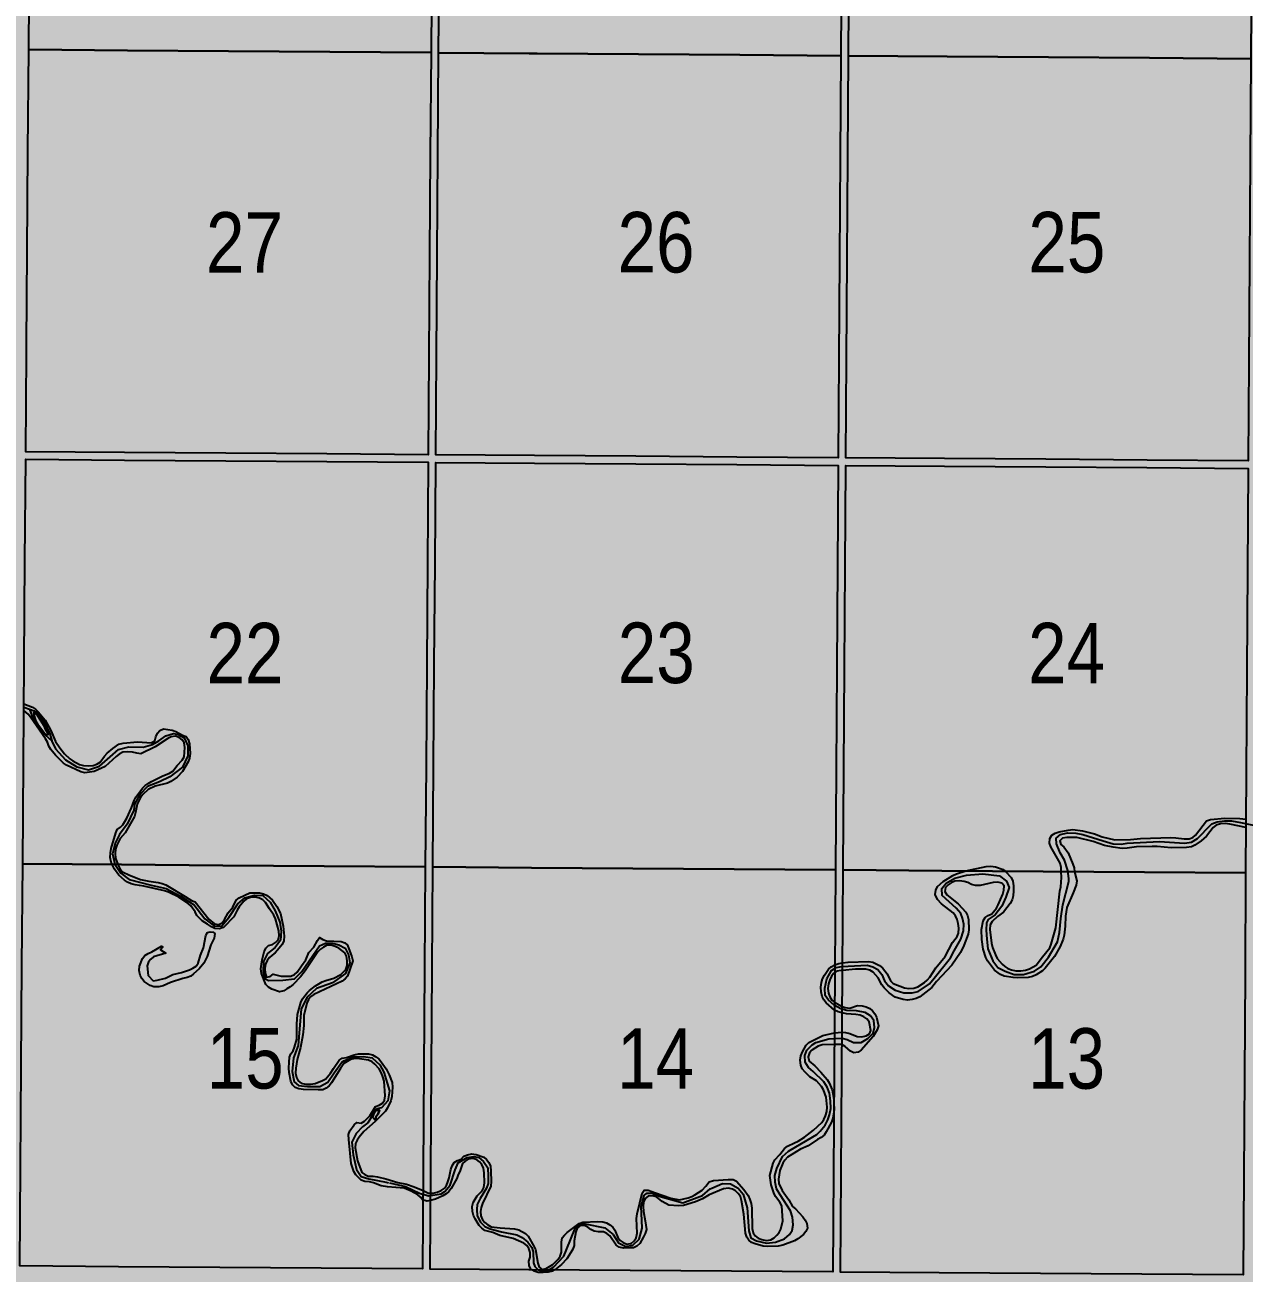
# Model space of a CAD drawing. Extents: x 403018 to 417191, y 6033193 to 6042673.
# Drawn here: x 413597.7 to 413759.1, y 6036083.7 to 6036248.9 of the extents above; entities that cross this region are included whole.
import ezdxf

# ---------------------------------------------------------------- set-up
doc = ezdxf.new("R2010")
doc.units = 0
doc.header["$LTSCALE"] = 5
doc.linetypes.add('DASHED2', pattern=[9.525, 6.35, -3.175])
for name, color, linetype in [('Quarters', 8, 'Continuous'), ('RoadSeg', 57, 'DASHED2'), ('T-CREEK', 160, 'Continuous'), ('T-WATER', 160, 'Continuous')]:
    doc.layers.add(name, color=color, linetype=linetype)
doc.layers.add('ROUTE-MAP-BACKGROUND-H', color=7, linetype='Continuous', true_color=0xf0ebff)
doc.styles.add('120', font='ARIALN.TTF', dxfattribs={"height": 13})

msp = doc.modelspace()

# ---------------------------------------------------------------- hatches: boundary and pattern name
at = {"layer": 'ROUTE-MAP-BACKGROUND-H'}
h = msp.add_hatch(color=256, dxfattribs=at)
h.dxf.hatch_style = 1
h.paths.add_polyline_path([(412923.423, 6037807.465), (416092.9, 6037807.465), (416092.9, 6035965.758), (412923.423, 6035965.758)])

# ---------------------------------------------------------------- linework, layer by layer
at = {"layer": 'Quarters'}
for points in [[(413651.574, 6036258.635), (413651.48, 6036245.246), (413638.083, 6036245.345), (413624.685, 6036245.445), (413611.288, 6036245.545), (413598.226, 6036245.643), (413598.325, 6036259.032), (413598.424, 6036272.422), (413598.523, 6036285.811), (413598.622, 6036299.201), (413611.68, 6036299.103), (413625.072, 6036299.003), (413638.465, 6036298.903), (413651.857, 6036298.803), (413651.763, 6036285.414), (413651.669, 6036272.024), (413651.574, 6036258.635)], [(413705.829, 6036258.232), (413705.739, 6036244.843), (413692.342, 6036244.942), (413678.944, 6036245.042), (413665.547, 6036245.141), (413664.465, 6036245.149), (413652.484, 6036245.238), (413652.579, 6036258.628), (413652.673, 6036272.017), (413652.767, 6036285.406), (413652.861, 6036298.796), (413665.919, 6036298.699), (413679.312, 6036298.599), (413692.705, 6036298.5), (413706.097, 6036298.401), (413706.008, 6036285.011), (413705.918, 6036271.622), (413705.829, 6036258.232)], [(413760.083, 6036257.831), (413759.998, 6036244.442), (413746.601, 6036244.541), (413733.203, 6036244.64), (413719.806, 6036244.739), (413706.743, 6036244.835), (413706.833, 6036258.225), (413706.922, 6036271.614), (413707.012, 6036285.004), (413707.101, 6036298.393), (413720.159, 6036298.296), (413733.552, 6036298.197), (413746.945, 6036298.098), (413760.337, 6036297.998), (413760.253, 6036284.609), (413760.168, 6036271.22), (413760.083, 6036257.831)], [(413651.197, 6036205.077), (413651.105, 6036192.023), (413637.703, 6036192.123), (413624.301, 6036192.222), (413610.899, 6036192.322), (413597.832, 6036192.419), (413597.928, 6036205.474), (413597.936, 6036206.583), (413598.027, 6036218.864), (413598.126, 6036232.253), (413598.226, 6036245.643), (413611.288, 6036245.545), (413624.685, 6036245.445), (413638.083, 6036245.345), (413651.48, 6036245.246), (413651.386, 6036231.856), (413651.291, 6036218.467), (413651.197, 6036205.077)], [(413705.47, 6036204.674), (413705.383, 6036191.62), (413691.981, 6036191.719), (413678.579, 6036191.819), (413665.177, 6036191.918), (413652.109, 6036192.015), (413652.201, 6036205.07), (413652.296, 6036218.459), (413652.39, 6036231.849), (413652.484, 6036245.238), (413664.465, 6036245.149), (413665.547, 6036245.141), (413678.944, 6036245.042), (413692.342, 6036244.942), (413705.739, 6036244.843), (413705.65, 6036231.453), (413705.56, 6036218.064), (413705.47, 6036204.674)], [(413759.744, 6036204.275), (413759.661, 6036191.221), (413746.259, 6036191.319), (413732.857, 6036191.418), (413719.454, 6036191.516), (413706.387, 6036191.612), (413706.475, 6036204.667), (413706.564, 6036218.057), (413706.654, 6036231.446), (413706.743, 6036244.835), (413719.806, 6036244.739), (413733.203, 6036244.64), (413746.601, 6036244.541), (413759.998, 6036244.442), (413759.913, 6036231.053), (413759.828, 6036217.664), (413759.744, 6036204.275)], [(413650.815, 6036150.85), (413650.721, 6036137.461), (413637.314, 6036137.561), (413623.907, 6036137.66), (413610.5, 6036137.76), (413597.428, 6036137.857), (413597.527, 6036151.247), (413597.626, 6036164.636), (413597.725, 6036178.026), (413597.824, 6036191.415), (413610.891, 6036191.318), (413624.294, 6036191.218), (413637.696, 6036191.118), (413651.098, 6036191.018), (413651.004, 6036177.629), (413650.91, 6036164.24), (413650.815, 6036150.85)], [(413705.108, 6036150.447), (413705.018, 6036137.058), (413691.611, 6036137.157), (413678.204, 6036137.257), (413664.797, 6036137.356), (413651.725, 6036137.453), (413651.819, 6036150.843), (413651.914, 6036164.232), (413652.008, 6036177.622), (413652.102, 6036191.011), (413665.17, 6036190.914), (413678.572, 6036190.815), (413691.974, 6036190.715), (413705.376, 6036190.616), (413705.287, 6036177.226), (413705.197, 6036163.837), (413705.108, 6036150.447)], [(413759.4, 6036150.05), (413759.315, 6036136.66), (413745.908, 6036136.759), (413732.501, 6036136.857), (413719.094, 6036136.955), (413706.022, 6036137.05), (413706.112, 6036150.44), (413706.201, 6036163.829), (413706.291, 6036177.219), (413706.381, 6036190.608), (413719.448, 6036190.512), (413732.85, 6036190.414), (413746.252, 6036190.315), (413759.655, 6036190.217), (413759.57, 6036176.828), (413759.485, 6036163.439), (413759.4, 6036150.05)], [(413650.438, 6036097.293), (413650.346, 6036084.238), (413636.934, 6036084.338), (413623.522, 6036084.437), (413610.11, 6036084.537), (413597.033, 6036084.634), (413597.13, 6036097.689), (413597.229, 6036111.078), (413597.328, 6036124.468), (413597.428, 6036137.857), (413610.5, 6036137.76), (413623.907, 6036137.66), (413637.314, 6036137.561), (413650.721, 6036137.461), (413650.627, 6036124.071), (413650.532, 6036110.682), (413650.438, 6036097.293)], [(413704.749, 6036096.889), (413704.662, 6036083.835), (413691.25, 6036083.934), (413677.839, 6036084.034), (413664.427, 6036084.133), (413651.35, 6036084.231), (413651.442, 6036097.285), (413651.537, 6036110.675), (413651.631, 6036124.064), (413651.725, 6036137.453), (413664.797, 6036137.356), (413678.204, 6036137.257), (413691.611, 6036137.157), (413705.018, 6036137.058), (413704.929, 6036123.668), (413704.839, 6036110.279), (413704.749, 6036096.889)], [(413759.061, 6036096.493), (413758.978, 6036083.439), (413745.566, 6036083.537), (413732.155, 6036083.634), (413718.743, 6036083.732), (413705.666, 6036083.827), (413705.754, 6036096.882), (413705.843, 6036110.271), (413705.933, 6036123.661), (413706.022, 6036137.05), (413719.094, 6036136.955), (413732.501, 6036136.857), (413745.908, 6036136.759), (413759.315, 6036136.66), (413759.23, 6036123.271), (413759.146, 6036109.882), (413759.061, 6036096.493)]]:
    msp.add_lwpolyline(points, close=True, dxfattribs=at)
at = {"layer": 'T-CREEK'}
for points in [[(413597.573, 6036158.588), (413598.333, 6036158.327)], [(413598.333, 6036158.327), (413598.948, 6036158.115), (413599.42, 6036157.726), (413600.036, 6036156.966), (413600.631, 6036155.92), (413601.021, 6036155.078), (413601.26, 6036154.143)], [(413598.333, 6036158.327), (413598.822, 6036157.02), (413599.251, 6036156.35), (413600.002, 6036155.305), (413601.26, 6036154.143)], [(413601.26, 6036154.143), (413601.267, 6036154.114), (413601.76, 6036153.108), (413603.094, 6036151.63), (413604.571, 6036150.727), (413606.152, 6036150.317), (413607.588, 6036150.789), (413608.984, 6036152.041), (413610.092, 6036153.005), (413611.467, 6036153.334), (413613.355, 6036153.293), (413614.587, 6036153.641), (413615.428, 6036154.134), (413616.393, 6036154.811), (413617.378, 6036155.099), (413618.014, 6036154.996), (413618.794, 6036154.524), (413619.266, 6036153.498), (413619.266, 6036152.143), (413618.568, 6036150.666), (413616.885, 6036149.393), (413615.531, 6036148.716), (413613.93, 6036148.1), (413612.945, 6036147.033), (413612.247, 6036145.761), (413612.144, 6036144.96), (413611.262, 6036143.134), (413610.236, 6036141.759), (413609.661, 6036140.609), (413609.333, 6036139.173), (413609.6, 6036137.839), (413610.4, 6036136.628), (413611.508, 6036135.807), (413614.422, 6036135.048), (413616.413, 6036134.617), (413618.322, 6036133.591), (413620.046, 6036132.488)], [(413719.152, 6036133.655), (413719.103, 6036134.582), (413719.664, 6036135.314), (413720.811, 6036135.948), (413722.348, 6036136.387), (413724.519, 6036136.534), (413726.74, 6036136.29), (413727.667, 6036135.582), (413728.033, 6036134.728), (413727.569, 6036133.46), (413727.032, 6036132.264), (413726.154, 6036131.093), (413725.227, 6036130.507), (413725.032, 6036130.068), (413724.983, 6036129.068), (413725.056, 6036127.872), (413725.203, 6036126.604), (413725.861, 6036125.042), (413726.52, 6036124.164), (413727.496, 6036123.652), (413728.691, 6036123.212), (413729.887, 6036123.212), (413731.351, 6036123.652), (413732.205, 6036124.237), (413733.205, 6036125.506), (413734.425, 6036127.531), (413734.669, 6036128.775), (413734.864, 6036130.629), (413735.108, 6036132.459), (413735.913, 6036135.533), (413735.913, 6036135.875), (413735.767, 6036136.997), (413735.328, 6036138.363), (413734.767, 6036139.315), (413734.279, 6036140.51), (413734.23, 6036141.267), (413734.815, 6036141.73), (413735.742, 6036141.95), (413736.816, 6036141.926), (413737.743, 6036141.755), (413740.451, 6036140.901), (413741.769, 6036140.51), (413742.818, 6036140.486), (413743.647, 6036140.608), (413747.893, 6036140.803), (413751.235, 6036140.584), (413752.138, 6036140.73), (413752.943, 6036141.218), (413753.504, 6036141.779), (413754.114, 6036142.462), (413754.822, 6036143.17), (413755.529, 6036143.438), (413756.529, 6036143.56), (413757.457, 6036143.56), (413758.628, 6036143.316), (413760.75, 6036142.901)], [(413622.844, 6036129.63), (413623.781, 6036129.671), (413624.704, 6036130.758), (413625.915, 6036132.585), (413626.839, 6036133.365), (413628.132, 6036133.714), (413629.219, 6036133.673), (413630.164, 6036132.79), (413630.841, 6036131.641), (413631.477, 6036130.163), (413631.641, 6036128.973), (413631.539, 6036127.783), (413630.861, 6036126.798), (413629.835, 6036125.997), (413629.322, 6036124.95), (413629.24, 6036123.616), (413629.486, 6036122.693), (413629.979, 6036122.426), (413631.846, 6036122.447), (413633.406, 6036122.652), (413634.391, 6036123.616), (413636.731, 6036127.023), (413637.511, 6036127.352), (413638.414, 6036127.372), (413639.255, 6036127.126), (413640.117, 6036126.715), (413640.569, 6036125.812), (413640.712, 6036124.766), (413640.158, 6036123.35), (413638.414, 6036122.118), (413636.32, 6036121.359), (413635.048, 6036120.169), (413634.289, 6036118.629), (413634.083, 6036116.002), (413633.899, 6036113.807), (413633.283, 6036112.165), (413633.078, 6036110.359), (413633.365, 6036109.025), (413633.94, 6036108.512), (413635.13, 6036108.388), (413636.751, 6036108.409), (413637.839, 6036108.943), (413638.639, 6036110.215), (413639.686, 6036111.59), (413640.015, 6036111.816), (413641.266, 6036112.308), (413642.539, 6036112.37), (413643.688, 6036112.185), (413644.714, 6036111.262), (413645.248, 6036110.277), (413645.987, 6036107.814), (413645.74, 6036106.48), (413644.94, 6036105.577), (413644.304, 6036105.454), (413643.893, 6036105.146), (413643.565, 6036104.284), (413643.134, 6036103.566), (413642.416, 6036103.032), (413641.574, 6036102.17), (413641, 6036101.021), (413641.164, 6036099.338), (413641.595, 6036097.388), (413642.231, 6036096.465), (413643.257, 6036096.177), (413645.556, 6036095.726), (413645.843, 6036095.659)], [(413688.637, 6036094.938), (413690.07, 6036095.57), (413691.143, 6036095.521), (413692.119, 6036094.911), (413692.802, 6036094.13), (413693.339, 6036092.325), (413693.534, 6036089.275), (413693.827, 6036088.372), (413694.559, 6036087.957), (413695.876, 6036087.64), (413697.096, 6036087.762), (413698.267, 6036088.226), (413698.95, 6036088.811), (413699.292, 6036089.324), (413699.414, 6036090.056), (413699.316, 6036091.105), (413699.048, 6036091.91), (413697.682, 6036094.057), (413697.194, 6036094.862), (413697.023, 6036095.716), (413696.999, 6036096.619), (413697.243, 6036097.521), (413698.023, 6036099.107), (413698.78, 6036099.839), (413699.78, 6036100.4), (413702.537, 6036102.035), (413702.976, 6036102.499), (413703.635, 6036103.279), (413704.001, 6036103.987), (413704.245, 6036104.646), (413704.391, 6036105.475), (413704.367, 6036106.475), (413704.22, 6036107.5), (413703.903, 6036108.305), (413703.464, 6036109.013), (413702.073, 6036110.355), (413701.463, 6036110.891), (413701.024, 6036111.623), (413700.951, 6036112.502), (413701.244, 6036113.185), (413701.951, 6036113.892), (413702.415, 6036114.21), (413704.147, 6036114.698), (413705.904, 6036114.795), (413706.587, 6036114.6), (413707.417, 6036114.21), (413708.417, 6036114.234), (413709.295, 6036114.746), (413710.003, 6036115.429), (413710.173, 6036116.21), (413710.1, 6036117.113), (413709.637, 6036117.723), (413708.954, 6036118.186), (413707.807, 6036118.406), (413706.538, 6036118.43), (413705.709, 6036118.674), (413704.855, 6036119.162), (413704.074, 6036119.797), (413703.659, 6036120.455), (413703.61, 6036121.407), (413703.879, 6036122.627), (413704.513, 6036123.749), (413705.123, 6036124.14), (413705.879, 6036124.286), (413709.222, 6036124.457), (413709.954, 6036124.213), (413710.637, 6036123.896), (413711.174, 6036123.237), (413711.515, 6036122.383), (413712.028, 6036121.7), (413712.906, 6036121.139), (413714.053, 6036120.797), (413715.175, 6036120.773), (413715.956, 6036120.968), (413717.444, 6036121.992), (413718.078, 6036122.724), (413720.25, 6036125.433), (413720.738, 6036126.36), (413721.592, 6036127.897), (413721.982, 6036128.995), (413722.006, 6036129.897), (413721.836, 6036130.678), (413721.592, 6036131.313), (413720.982, 6036131.996), (413719.152, 6036133.655)], [(413620.046, 6036132.488), (413620.087, 6036132.462), (413621.523, 6036130.574), (413622.837, 6036129.63), (413622.844, 6036129.63)], [(413653.286, 6036094.508), (413654.01, 6036095.326), (413654.681, 6036097.351), (413655.083, 6036098.278), (413656.254, 6036098.985), (413657.157, 6036099.132), (413657.816, 6036098.985), (413658.426, 6036098.449), (413658.987, 6036097.619), (413659.036, 6036096.521), (413659.036, 6036095.545), (413658.84, 6036094.911), (413657.962, 6036093.569), (413657.596, 6036092.788), (413657.523, 6036092.105), (413657.572, 6036091.276), (413658.035, 6036090.446), (413658.596, 6036089.836), (413659.328, 6036089.543), (413660.792, 6036089.153), (413662.842, 6036088.738), (413663.549, 6036088.397), (413664.281, 6036087.787), (413664.818, 6036087.079), (413664.989, 6036086.494), (413665.062, 6036085.054), (413665.208, 6036084.542), (413665.672, 6036084.127), (413666.184, 6036084.005), (413666.989, 6036084.054), (413667.672, 6036084.469), (413669.063, 6036085.932), (413669.38, 6036086.689), (413670.6, 6036089.714), (413671.283, 6036090.178), (413671.664, 6036090.194)], [(413645.979, 6036095.627), (413648.101, 6036095.131), (413650.05, 6036094.228), (413651.199, 6036093.92), (413652.821, 6036094.187), (413653.286, 6036094.508)], [(413680.042, 6036094.252), (413680.725, 6036094.252), (413681.799, 6036093.837), (413684.8, 6036093.008), (413687.435, 6036093.959), (413688.411, 6036094.838), (413688.637, 6036094.938)], [(413679.366, 6036090.63), (413679.286, 6036092.52), (413679.701, 6036093.959), (413680.042, 6036094.252)], [(413671.664, 6036090.194), (413671.869, 6036090.202), (413674.479, 6036089.665), (413675.577, 6036088.811), (413676.309, 6036087.689), (413677.285, 6036087.226)], [(413677.285, 6036087.226), (413678.212, 6036087.372), (413679.017, 6036088.201), (413679.408, 6036089.641), (413679.366, 6036090.63)]]:
    msp.add_lwpolyline(points, dxfattribs=at)
at = {"layer": 'T-WATER'}
for points in [[(413759.353, 6036142.68), (413757.202, 6036143.132), (413756.602, 6036143.207), (413755.969, 6036143.149), (413755.414, 6036142.998), (413755.032, 6036142.693), (413754.151, 6036141.536), (413753.422, 6036140.908), (413752.61, 6036140.335), (413752.131, 6036140.095), (413751.499, 6036140.01), (413749.458, 6036139.964), (413747.612, 6036140.175), (413746.946, 6036140.174), (413744.858, 6036140.107), (413743.627, 6036139.941), (413742.982, 6036139.906), (413741.771, 6036140.052), (413740.635, 6036140.271), (413739.113, 6036140.834), (413736.947, 6036141.345), (413735.626, 6036141.368), (413735.061, 6036141.244), (413734.717, 6036140.902), (413734.85, 6036140.424), (413735.235, 6036140.125), (413735.806, 6036139.303), (413736.431, 6036137.832), (413736.606, 6036137.319), (413736.679, 6036136.826), (413736.986, 6036135.6), (413736.862, 6036135.04), (413736.493, 6036134.024), (413735.639, 6036132.104), (413735.464, 6036130.919), (413735.437, 6036129.614), (413735.296, 6036128.438), (413735.167, 6036127.903), (413734.754, 6036126.935), (413734.019, 6036125.62), (413732.797, 6036124.046), (413732.416, 6036123.72), (413731.572, 6036123.16), (413731.096, 6036122.96), (413730.51, 6036122.82), (413729.169, 6036122.778), (413728.555, 6036122.831), (413727.358, 6036123.005), (413726.851, 6036123.197), (413726.048, 6036123.794), (413725.145, 6036125.017), (413724.928, 6036125.483), (413724.566, 6036126.549), (413724.414, 6036127.835), (413724.37, 6036129.171), (413724.587, 6036130.301), (413724.852, 6036130.741), (413725.236, 6036131.028), (413725.696, 6036131.251), (413726.325, 6036131.992), (413726.555, 6036132.431), (413727.174, 6036133.868), (413727.324, 6036134.384), (413727.364, 6036134.946), (413727.042, 6036135.285), (413726.524, 6036135.448), (413725.889, 6036135.414), (413724.192, 6036134.99), (413723.56, 6036135.003), (413723.018, 6036135.143), (413722.547, 6036135.384), (413722.041, 6036135.546), (413721.448, 6036135.637), (413720.832, 6036135.582), (413720.342, 6036135.366), (413719.921, 6036135.098), (413719.589, 6036134.731), (413719.475, 6036134.192), (413719.741, 6036133.767), (413721.272, 6036132.584), (413722.273, 6036131.48), (413722.496, 6036131.029), (413722.635, 6036130.477), (413722.684, 6036129.122), (413722.574, 6036128.543), (413722.014, 6036127.039), (413721.56, 6036126.114), (413720.426, 6036124.466), (413718.412, 6036122.286), (413717.758, 6036121.501), (413716.598, 6036120.549), (413716.168, 6036120.271), (413715.687, 6036120.041), (413715.151, 6036119.89), (413714.549, 6036119.807), (413713.965, 6036119.893), (413712.939, 6036120.224), (413712.144, 6036120.78), (413711.447, 6036121.44), (413711.161, 6036121.846), (413710.685, 6036122.769), (413710.02, 6036123.53), (413709.545, 6036123.773), (413709.039, 6036123.916), (413707.689, 6036123.913), (413705.934, 6036123.762), (413705.775, 6036123.749), (413705.198, 6036123.645), (413704.927, 6036123.471), (413704.78, 6036123.377), (413704.481, 6036122.986), (413704.254, 6036122.506), (413704.087, 6036121.991), (413704.024, 6036121.376), (413704.091, 6036120.767), (413704.266, 6036120.256), (413704.536, 6036119.828), (413704.901, 6036119.548), (413705.902, 6036118.988), (413706.316, 6036118.84), (413706.912, 6036118.763), (413707.938, 6036119.125), (413708.541, 6036119.082), (413709.077, 6036118.939), (413709.559, 6036118.735), (413709.934, 6036118.423), (413710.231, 6036118.022), (413710.464, 6036117.552), (413710.709, 6036116.403), (413710.543, 6036115.885), (413710.024, 6036115.018), (413708.415, 6036113.201), (413708.021, 6036112.918), (413707.443, 6036112.833), (413707.006, 6036113.059), (413706.292, 6036113.707), (413705.869, 6036113.971), (413704.863, 6036113.935), (413703.265, 6036113.892), (413702.717, 6036113.751), (413701.886, 6036113.199), (413701.585, 6036112.825), (413701.419, 6036112.326), (413701.55, 6036111.764), (413702.278, 6036111.142), (413703.086, 6036110.292), (413703.902, 6036109.302), (413704.162, 6036108.883), (413704.594, 6036107.965), (413704.786, 6036106.735), (413704.811, 6036106.218), (413704.812, 6036106.204), (413704.839, 6036105.36), (413704.804, 6036104.973), (413704.803, 6036104.967), (413704.674, 6036104.185), (413704.51, 6036103.685), (413703.785, 6036102.386), (413703.506, 6036101.965), (413703.136, 6036101.624), (413702.659, 6036101.391), (413701.388, 6036100.543), (413700.393, 6036100.089), (413698.646, 6036099.038), (413698.319, 6036098.651), (413698.057, 6036098.221), (413697.673, 6036097.256), (413697.455, 6036096.112), (413697.529, 6036095.546), (413697.979, 6036094.619), (413698.836, 6036093.377), (413699.346, 6036092.523), (413699.715, 6036092.204), (413700.717, 6036091.124), (413700.995, 6036090.716), (413701.222, 6036090.246), (413701.297, 6036089.64), (413701.084, 6036089.186), (413700.781, 6036088.81), (413700.02, 6036088.204), (413699.582, 6036087.96), (413698.045, 6036087.375), (413697.452, 6036087.26), (413696.083, 6036087.226), (413695.465, 6036087.27), (413694.387, 6036087.55), (413693.92, 6036087.751), (413693.559, 6036088.061), (413693.272, 6036088.445), (413693.123, 6036088.98), (413692.888, 6036091.51), (413692.597, 6036093.308), (413692.436, 6036093.841), (413692.135, 6036094.233), (413691.792, 6036094.559), (413691.383, 6036094.818), (413690.836, 6036094.928), (413690.199, 6036094.864), (413688.283, 6036094.031), (413687.423, 6036093.526), (413686.496, 6036093.132), (413684.895, 6036092.618), (413684.218, 6036092.587), (413682.958, 6036092.671), (413682.081, 6036093.162), (413681.332, 6036093.777), (413680.801, 6036093.909), (413680.208, 6036093.854), (413679.82, 6036093.564), (413679.617, 6036093.093), (413679.554, 6036092.502), (413679.595, 6036091.843), (413679.847, 6036090.589), (413679.983, 6036089.472), (413679.837, 6036088.943), (413679.616, 6036088.47), (413679.104, 6036087.621), (413678.742, 6036087.266), (413678.271, 6036087.052), (413677.865, 6036087.028), (413676.951, 6036086.993), (413676.392, 6036087.106), (413675.966, 6036087.373), (413675.156, 6036088.635), (413674.77, 6036088.912), (413674.309, 6036089.15), (413673.653, 6036089.161), (413673.065, 6036089.25), (413672.616, 6036089.464), (413672.226, 6036089.75), (413671.777, 6036089.986), (413671.188, 6036089.927), (413670.806, 6036089.63), (413670.633, 6036089.14), (413670.449, 6036087.975), (413670.407, 6036087.36), (413670.244, 6036086.86), (413670, 6036086.417), (413669.435, 6036085.582), (413668.771, 6036084.83), (413667.861, 6036084.108), (413667.551, 6036083.951), (413667, 6036083.819), (413666.335, 6036083.764), (413665.679, 6036083.787), (413665.145, 6036083.939), (413664.806, 6036084.13), (413664.694, 6036084.193), (413664.491, 6036084.681), (413664.433, 6036085.285), (413664.59, 6036085.813), (413664.618, 6036086.423), (413664.434, 6036086.945), (413664.148, 6036087.331), (413663.763, 6036087.646), (413662.331, 6036088.27), (413660.609, 6036088.646), (413659.674, 6036089.059), (413658.596, 6036089.347), (413658.197, 6036089.641), (413657.867, 6036089.991), (413657.328, 6036090.855), (413657.104, 6036091.306), (413656.952, 6036091.849), (413656.941, 6036092.51), (413657.065, 6036093.049), (413657.576, 6036093.908), (413658.255, 6036094.577), (413658.477, 6036095.038), (413658.536, 6036095.637), (413658.51, 6036096.981), (413658.408, 6036097.59), (413658.186, 6036098.049), (413657.876, 6036098.408), (413657.513, 6036098.714), (413657, 6036098.857), (413656.396, 6036098.792), (413655.986, 6036098.522), (413655.639, 6036098.191), (413655.3, 6036097.145), (413655.058, 6036096.722), (413654.884, 6036096.204), (413654.131, 6036094.886), (413653.837, 6036094.499), (413653.481, 6036094.17), (413653.283, 6036094.057), (413653.048, 6036093.924), (413652.05, 6036093.484), (413651.415, 6036093.297), (413650.932, 6036093.217), (413650.679, 6036093.288), (413650.413, 6036093.363), (413650.409, 6036093.364), (413650.092, 6036093.74), (413649.728, 6036094.042), (413648.851, 6036094.513), (413647.923, 6036094.914), (413645.721, 6036095.121), (413644.883, 6036095.253), (413643.881, 6036095.636), (413643.353, 6036095.781), (413642.699, 6036095.796), (413642.248, 6036096.012), (413641.517, 6036096.692), (413641.266, 6036097.134), (413640.926, 6036098.187), (413640.589, 6036101.369), (413640.557, 6036102.02), (413640.71, 6036102.529), (413641.296, 6036103.31), (413641.672, 6036103.612), (413642.241, 6036103.537), (413642.665, 6036103.79), (413643.362, 6036104.486), (413644.114, 6036105.732), (413644.594, 6036105.931), (413645.034, 6036106.187), (413645.299, 6036106.595), (413645.422, 6036107.157), (413645.257, 6036109.109), (413645.114, 6036109.684), (413644.922, 6036110.166), (413644.592, 6036110.725), (413644.045, 6036111.358), (413643.674, 6036111.67), (413643.218, 6036111.884), (413642.012, 6036112.067), (413641.387, 6036112.079), (413640.84, 6036111.943), (413640.359, 6036111.718), (413639.946, 6036111.413), (413639.489, 6036110.764), (413638.287, 6036108.863), (413637.978, 6036108.474), (413637.603, 6036108.168), (413637.135, 6036107.949), (413636.531, 6036107.95), (413634.576, 6036108.001), (413633.971, 6036108.089), (413633.472, 6036108.278), (413633.123, 6036108.62), (413632.908, 6036109.089), (413632.682, 6036110.264), (413632.667, 6036110.814), (413632.682, 6036111.63), (413632.728, 6036112.257), (413632.929, 6036112.728), (413633.209, 6036113.124), (413633.425, 6036113.58), (413633.722, 6036114.665), (413633.724, 6036116.657), (413633.82, 6036117.915), (413634.248, 6036119.52), (413634.462, 6036119.991), (413635.075, 6036120.768), (413635.405, 6036121.107), (413636.194, 6036121.697), (413637.046, 6036122.23), (413637.54, 6036122.427), (413638.613, 6036122.734), (413639.528, 6036123.195), (413640.203, 6036123.898), (413640.371, 6036124.411), (413640.389, 6036125.043), (413640.286, 6036125.649), (413640.06, 6036126.106), (413639.257, 6036126.688), (413638.797, 6036126.938), (413638.264, 6036127.084), (413637.68, 6036127.089), (413637.237, 6036126.855), (413636.838, 6036126.569), (413636.504, 6036126.207), (413634.823, 6036123.712), (413634.205, 6036122.917), (413633.218, 6036121.875), (413632.853, 6036121.565), (413632.39, 6036121.339), (413631.974, 6036121.061), (413631.415, 6036120.925), (413630.395, 6036121.296), (413629.952, 6036121.533), (413629.626, 6036121.903), (413629.019, 6036123.362), (413628.964, 6036123.986), (413629.036, 6036124.574), (413629.117, 6036125.162), (413629.389, 6036126.237), (413629.615, 6036126.705), (413629.962, 6036127.038), (413630.496, 6036127.192), (413630.894, 6036127.469), (413631.232, 6036127.816), (413631.362, 6036128.353), (413631.347, 6036128.975), (413630.87, 6036130.604), (413630.672, 6036131.087), (413630.106, 6036131.903), (413629.588, 6036132.769), (413629.227, 6036133.089), (413628.784, 6036133.339), (413628.227, 6036133.461), (413627.578, 6036133.423), (413627.064, 6036133.237), (413626.701, 6036132.917), (413626.098, 6036132.174), (413625.819, 6036131.746), (413625.375, 6036130.84), (413623.997, 6036129.438), (413623.847, 6036129.39), (413623.482, 6036129.272), (413622.874, 6036129.301), (413622.397, 6036129.52), (413621.903, 6036129.859), (413621.175, 6036130.337), (413620.456, 6036131.005), (413620.255, 6036131.491), (413619.699, 6036132.292), (413619.331, 6036132.602), (413618.108, 6036133.433), (413616.735, 6036134.11), (413616.212, 6036134.279), (413613.469, 6036134.928), (413612.87, 6036134.984), (413612.307, 6036135.106), (413611.781, 6036135.236), (413611.306, 6036135.432), (413610.887, 6036135.684), (413610.167, 6036136.372), (413609.584, 6036137.169), (413609.289, 6036137.768), (413609.129, 6036138.089), (413609.01, 6036138.69), (413609.042, 6036139.323), (413609.137, 6036139.887), (413609.741, 6036141.956), (413609.939, 6036142.431), (413610.367, 6036142.698), (413610.681, 6036143.049), (413611.19, 6036143.896), (413611.822, 6036145.266), (413612.182, 6036146.24), (413612.416, 6036146.679), (413613.298, 6036147.862), (413613.648, 6036148.214), (413614.051, 6036148.509), (413614.485, 6036148.783), (413615.886, 6036149.484), (413616.853, 6036149.871), (413617.286, 6036150.111), (413617.881, 6036150.872), (413618.545, 6036151.596), (413618.791, 6036152.028), (413618.891, 6036153.286), (413618.794, 6036153.888), (413618.523, 6036154.288), (413618.138, 6036154.593), (413617.662, 6036154.782), (413617.098, 6036154.68), (413616.633, 6036154.454), (413614.947, 6036153.372), (413613.07, 6036152.441), (413612.513, 6036152.499), (413611.976, 6036152.637), (413611.355, 6036152.683), (413610.69, 6036152.632), (413610.203, 6036152.405), (413609.806, 6036152.089), (413608.362, 6036150.755), (413606.87, 6036150.108), (413606.281, 6036149.985), (413605.649, 6036149.927), (413605.1, 6036150.055), (413603.232, 6036150.933), (413602.824, 6036151.21), (413601.785, 6036152.241), (413601.132, 6036153.014), (413600.884, 6036153.463), (413600.709, 6036153.979), (413600.453, 6036154.399), (413598.453, 6036157.293), (413598.133, 6036157.663), (413597.578, 6036158.158)], [(413597.585, 6036159.026), (413598.716, 6036158.614), (413599.106, 6036158.321), (413599.454, 6036157.997), (413600.38, 6036156.877), (413601.128, 6036155.538), (413601.784, 6036154.081), (413602.337, 6036153.233), (413602.945, 6036152.437), (413603.648, 6036151.768), (413604.05, 6036151.485), (413604.956, 6036151.011), (413605.495, 6036150.889), (413606.098, 6036150.837), (413606.737, 6036150.899), (413607.251, 6036151.06), (413607.689, 6036151.326), (413608.267, 6036152.131), (413608.605, 6036152.502), (413609.337, 6036153.142), (413610.156, 6036153.712), (413610.715, 6036153.839), (413612.609, 6036154.027), (413614.486, 6036153.898), (413614.916, 6036154.17), (413615.068, 6036154.693), (413615.28, 6036155.144), (413615.59, 6036155.524), (413616.046, 6036155.753), (413617.224, 6036155.575), (413617.71, 6036155.399), (413618.575, 6036154.919), (413619.063, 6036154.728), (413619.33, 6036154.311), (413619.484, 6036153.763), (413619.565, 6036153.123), (413619.607, 6036152.47), (413619.525, 6036151.864), (413619.346, 6036151.37), (413618.564, 6036150.073), (413617.889, 6036149.344), (413617.043, 6036148.781), (413616.588, 6036148.561), (413614.952, 6036148.133), (413614.048, 6036147.691), (413613.322, 6036147.043), (413613.031, 6036146.653), (413612.561, 6036145.76), (413612.375, 6036144.65), (413612.223, 6036144.113), (413610.981, 6036141.98), (413610.341, 6036141.238), (413609.887, 6036140.356), (413609.727, 6036139.826), (413609.662, 6036139.233), (413609.724, 6036138.608), (413610.01, 6036137.763), (413610.339, 6036137.18), (413610.653, 6036136.825), (413611.547, 6036136.383), (413613.014, 6036135.809), (413614.137, 6036135.576), (413615.343, 6036135.401), (413615.884, 6036135.265), (413616.358, 6036135.07), (413618.949, 6036133.563), (413619.755, 6036133.025), (413620.251, 6036132.834), (413622.069, 6036130.529), (413622.834, 6036129.928), (413623.402, 6036129.844), (413623.852, 6036130.065), (413624.141, 6036130.481), (413624.638, 6036131.378), (413625.247, 6036132.137), (413625.684, 6036133.071), (413626.091, 6036133.356), (413627.473, 6036134.02), (413628.776, 6036134.045), (413629.309, 6036133.915), (413629.77, 6036133.689), (413630.153, 6036133.386), (413630.478, 6036133.035), (413631.072, 6036132.226), (413631.537, 6036131.303), (413631.911, 6036129.595), (413632.029, 6036128.312), (413631.988, 6036127.669), (413631.758, 6036127.202), (413631.177, 6036126.419), (413630.855, 6036126.072), (413630.445, 6036125.791), (413630.109, 6036125.446), (413629.802, 6036125.055), (413629.562, 6036124.604), (413629.479, 6036124.026), (413629.523, 6036123.377), (413629.708, 6036122.873), (413630.182, 6036122.95), (413630.584, 6036123.246), (413631.639, 6036122.998), (413632.282, 6036122.978), (413632.913, 6036123.004), (413633.413, 6036123.207), (413633.771, 6036123.535), (413634.343, 6036124.347), (413634.895, 6036125.178), (413635.318, 6036126.117), (413635.978, 6036126.814), (413636.436, 6036127.712), (413636.701, 6036128.115), (413637.135, 6036127.853), (413637.661, 6036127.695), (413639.563, 6036127.591), (413640.055, 6036127.41), (413640.412, 6036127.088), (413640.99, 6036125.565), (413641.109, 6036125.039), (413640.421, 6036123.004), (413640.127, 6036122.624), (413639.711, 6036122.355), (413635.943, 6036120.571), (413635.538, 6036120.274), (413635.242, 6036119.898), (413635.051, 6036119.414), (413634.663, 6036117.773), (413634.655, 6036116.449), (413634.518, 6036115.237), (413634.179, 6036113.561), (413633.759, 6036111.946), (413633.587, 6036110.807), (413633.547, 6036110.147), (413633.691, 6036109.597), (413633.899, 6036109.129), (413634.272, 6036108.82), (413634.857, 6036108.715), (413635.537, 6036108.714), (413636.143, 6036108.791), (413637.13, 6036109.171), (413637.565, 6036109.413), (413638.192, 6036110.17), (413638.553, 6036110.771), (413639.302, 6036111.857), (413639.702, 6036112.13), (413640.284, 6036112.241), (413641.3, 6036112.595), (413641.877, 6036112.712), (413643.184, 6036112.697), (413643.728, 6036112.561), (413644.167, 6036112.335), (413644.56, 6036112.033), (413644.887, 6036111.657), (413645.549, 6036110.718), (413645.927, 6036109.942), (413646.325, 6036108.941), (413646.397, 6036108.321), (413646.347, 6036107.672), (413646.293, 6036107.057), (413646.137, 6036106.511), (413645.733, 6036105.58), (413645.455, 6036105.146), (413644.174, 6036103.854), (413644.155, 6036104.353), (413644.495, 6036104.777), (413644.675, 6036105.259), (413644.191, 6036105.256), (413643.926, 6036104.828), (413643.743, 6036104.338), (413643.743, 6036104.338), (413644.174, 6036103.854), (413644.064, 6036103.743), (413642.59, 6036102.413), (413641.97, 6036101.697), (413641.709, 6036101.29), (413641.485, 6036100.845), (413641.435, 6036100.292), (413641.738, 6036098.543), (413642.3, 6036097.027), (413642.704, 6036096.73), (413643.167, 6036096.527), (413643.817, 6036096.515), (413644.389, 6036096.414), (413645.506, 6036096.172), (413647.091, 6036095.692), (413648.244, 6036095.467), (413649.26, 6036095.106), (413650.418, 6036094.612), (413650.421, 6036094.611), (413650.687, 6036094.494), (413650.954, 6036094.373), (413651.15, 6036094.284), (413651.422, 6036094.271), (413651.771, 6036094.254), (413652.313, 6036094.423), (413652.803, 6036094.612), (413653.229, 6036094.89), (413653.289, 6036094.971), (413653.487, 6036095.237), (413653.514, 6036095.274), (413653.709, 6036095.772), (413653.872, 6036096.284), (413654.093, 6036097.413), (413654.296, 6036097.905), (413654.56, 6036098.335), (413654.98, 6036098.594), (413655.486, 6036098.791), (413655.808, 6036099.15), (413656.296, 6036099.341), (413656.869, 6036099.46), (413657.464, 6036099.389), (413658.452, 6036099.045), (413658.837, 6036098.734), (413659.134, 6036098.326), (413659.333, 6036097.845), (413659.405, 6036097.202), (413659.435, 6036095.829), (413659.375, 6036095.218), (413658.281, 6036092.9), (413658.118, 6036092.389), (413658.021, 6036091.826), (413658.085, 6036091.248), (413658.284, 6036090.758), (413658.591, 6036090.373), (413658.989, 6036090.07), (413659.457, 6036089.832), (413660.632, 6036089.677), (413662.529, 6036089.537), (413663.098, 6036089.415), (413663.988, 6036088.939), (413664.342, 6036088.593), (413665.109, 6036087.27), (413665.312, 6036086.795), (413665.626, 6036084.992), (413665.811, 6036084.482), (413666.2, 6036084.187), (413666.727, 6036084.297), (413667.593, 6036084.836), (413668.304, 6036085.519), (413668.583, 6036085.933), (413668.729, 6036086.469), (413668.748, 6036087.777), (413668.839, 6036088.345), (413669.129, 6036088.725), (413669.493, 6036089.053), (413671.071, 6036090.234), (413671.568, 6036090.447), (413673.58, 6036090.53), (413674.223, 6036090.494), (413674.727, 6036090.333), (413675.17, 6036090.091), (413675.535, 6036089.767), (413675.804, 6036089.357), (413676.21, 6036088.382), (413676.506, 6036088.009), (413676.896, 6036087.722), (413677.397, 6036087.533), (413677.869, 6036087.605), (413677.991, 6036087.624), (413678.373, 6036087.95), (413678.654, 6036088.378), (413678.767, 6036088.959), (413678.687, 6036090.933), (413678.774, 6036091.521), (413679.437, 6036094.253), (413679.69, 6036094.677), (413680.214, 6036094.688), (413681.206, 6036094.298), (413683.221, 6036093.623), (413684.352, 6036093.408), (413685.5, 6036093.656), (413686.018, 6036093.821), (413686.402, 6036094.032), (413687.357, 6036094.651), (413687.856, 6036095.177), (413688.311, 6036095.779), (413688.869, 6036095.943), (413690.815, 6036096.092), (413691.469, 6036096.086), (413691.928, 6036095.853), (413692.895, 6036094.752), (413693.475, 6036093.946), (413693.68, 6036093.432), (413693.843, 6036092.887), (413693.934, 6036092.275), (413694.008, 6036089.587), (413694.138, 6036089.041), (413694.392, 6036088.6), (413694.806, 6036088.332), (413695.288, 6036088.117), (413695.852, 6036088.025), (413696.464, 6036088.108), (413696.883, 6036088.362), (413697.251, 6036088.698), (413697.567, 6036089.075), (413697.797, 6036089.51), (413698.041, 6036090.623), (413698.017, 6036091.268), (413697.904, 6036092.583), (413697.661, 6036093.058), (413697.065, 6036093.827), (413696.843, 6036094.317), (413696.505, 6036095.384), (413696.397, 6036095.971), (413696.346, 6036096.625), (413696.767, 6036098.235), (413697.01, 6036098.69), (413697.658, 6036099.41), (413698.252, 6036100.173), (413698.652, 6036100.472), (413699.583, 6036100.948), (413700.079, 6036101.144), (413700.93, 6036101.678), (413702.098, 6036102.615), (413703.2, 6036103.628), (413703.476, 6036104.04), (413703.7, 6036104.526), (413703.855, 6036105.064), (413703.918, 6036105.664), (413703.792, 6036106.961), (413703.42, 6036107.962), (413703.179, 6036108.395), (413702.493, 6036109.13), (413701.629, 6036109.676), (413701.009, 6036110.307), (413700.629, 6036110.75), (413700.412, 6036111.224), (413700.364, 6036111.858), (413700.447, 6036112.451), (413700.645, 6036112.96), (413701.152, 6036113.851), (413701.496, 6036114.206), (413703.34, 6036115.124), (413704.873, 6036115.484), (413705.879, 6036115.578), (413706.358, 6036115.555), (413706.902, 6036115.41), (413707.89, 6036115.004), (413708.521, 6036114.954), (413709.078, 6036115.083), (413709.504, 6036115.361), (413709.719, 6036115.815), (413709.487, 6036116.967), (413709.18, 6036117.34), (413708.776, 6036117.621), (413708.284, 6036117.827), (413707.731, 6036117.938), (413706.463, 6036118.022), (413705.904, 6036118.128), (413705.896, 6036118.13), (413705.379, 6036118.28), (413704.894, 6036118.508), (413703.806, 6036119.471), (413703.481, 6036119.86), (413703.248, 6036120.326), (413703.115, 6036120.91), (413703.101, 6036121.552), (413703.172, 6036122.144), (413703.318, 6036122.658), (413703.551, 6036123.128), (413704.092, 6036123.937), (413704.455, 6036124.248), (413704.934, 6036124.517), (413705.463, 6036124.686), (413705.941, 6036124.754), (413706.7, 6036124.861), (413709.412, 6036124.959), (413709.961, 6036124.852), (413710.844, 6036124.395), (413711.236, 6036124.098), (413711.872, 6036123.314), (413712.317, 6036122.365), (413712.661, 6036122.004), (413714.157, 6036121.448), (413714.751, 6036121.369), (413715.406, 6036121.421), (413715.925, 6036121.598), (413716.786, 6036122.136), (413717.176, 6036122.477), (413717.511, 6036122.868), (413718.325, 6036124.077), (413719.55, 6036125.616), (413720.492, 6036127.45), (413721.127, 6036128.23), (413721.319, 6036128.7), (413721.349, 6036129.34), (413721.277, 6036129.978), (413721.136, 6036130.518), (413720.889, 6036130.968), (413720.612, 6036131.364), (413719.054, 6036132.576), (413718.508, 6036133.163), (413718.227, 6036133.801), (413718.315, 6036134.397), (413718.515, 6036134.869), (413719.257, 6036135.534), (413720.539, 6036136.316), (413721.031, 6036136.542), (413722.268, 6036136.931), (413724.952, 6036137.504), (413725.594, 6036137.552), (413726.207, 6036137.473), (413727.209, 6036137.125), (413727.47, 6036136.893), (413727.586, 6036136.79), (413728.259, 6036136.049), (413728.489, 6036135.565), (413728.584, 6036134.954), (413728.585, 6036134.286), (413728.533, 6036133.64), (413728.388, 6036133.088), (413728.149, 6036132.622), (413727.242, 6036131.47), (413726.45, 6036130.904), (413725.771, 6036130.221), (413725.509, 6036129.785), (413725.43, 6036129.187), (413725.668, 6036127.346), (413725.821, 6036126.808), (413726.193, 6036125.804), (413726.436, 6036125.341), (413727.073, 6036124.603), (413727.417, 6036124.269), (413727.84, 6036124.001), (413728.333, 6036123.819), (413728.891, 6036123.698), (413729.543, 6036123.707), (413730.172, 6036123.78), (413730.716, 6036123.955), (413731.586, 6036124.454), (413732.428, 6036125.566), (413733.377, 6036126.75), (413733.582, 6036127.22), (413734.173, 6036129.381), (413734.736, 6036134.241), (413734.847, 6036134.802), (413734.936, 6036136.048), (413734.915, 6036136.839), (413734.882, 6036137.379), (413734.754, 6036137.951), (413733.543, 6036140.121), (413733.365, 6036140.616), (413733.401, 6036141.241), (413733.665, 6036141.667), (413734.118, 6036141.931), (413734.619, 6036142.12), (413735.818, 6036142.343), (413736.459, 6036142.389), (413737.705, 6036142.25), (413739.303, 6036141.821), (413740.338, 6036141.444), (413742.014, 6036141.023), (413744.078, 6036141.089), (413745.391, 6036141.2), (413749.426, 6036141.332), (413750.068, 6036141.322), (413751.191, 6036141.175), (413751.827, 6036141.169), (413752.318, 6036141.337), (413752.682, 6036141.639), (413754.128, 6036143.556), (413754.663, 6036143.713), (413756.55, 6036143.91), (413758.547, 6036143.868), (413759.36, 6036143.772)]]:
    msp.add_lwpolyline(points, dxfattribs=at)
for points in [[(413599.409, 6036156.322), (413600.315, 6036155.14), (413600.555, 6036154.964), (413600.821, 6036155.027), (413600.653, 6036155.294), (413600.492, 6036155.548), (413600.296, 6036156.062), (413599.248, 6036157.714), (413598.88, 6036157.884), (413598.983, 6036157.278), (413599.147, 6036156.742), (413599.409, 6036156.322)], [(413600.555, 6036154.964), (413600.315, 6036155.14), (413599.409, 6036156.322), (413599.147, 6036156.742), (413598.983, 6036157.278), (413598.88, 6036157.884), (413599.248, 6036157.714), (413600.296, 6036156.062), (413600.492, 6036155.548), (413600.653, 6036155.294), (413600.821, 6036155.027), (413600.555, 6036154.964)], [(413614.8, 6036121.567), (413614.312, 6036121.742), (413613.487, 6036122.308), (413613.177, 6036122.669), (413612.967, 6036123.144), (413612.844, 6036123.731), (413612.906, 6036124.341), (413613.274, 6036125.349), (413613.577, 6036125.739), (413614.029, 6036125.999), (413614.539, 6036126.201), (413615.817, 6036126.983), (413615.973, 6036126.83), (413615.669, 6036126.483), (413616.358, 6036126.047), (413614.739, 6036125.577), (413614.366, 6036125.251), (413614.062, 6036124.88), (413613.908, 6036124.365), (413614.018, 6036123.099), (413614.675, 6036122.396), (413615.222, 6036122.45), (413616.342, 6036122.745), (413617.313, 6036123.2), (413618.449, 6036123.479), (413619.502, 6036123.817), (413619.956, 6036124.057), (413620.372, 6036124.336), (413620.659, 6036124.732), (413620.966, 6036125.779), (413621.378, 6036126.748), (413621.684, 6036128.372), (413621.872, 6036128.769), (413622.255, 6036128.847), (413622.637, 6036128.809), (413622.84, 6036128.65), (413622.786, 6036128.041), (413622.34, 6036127.139), (413621.862, 6036125.579), (413621.392, 6036124.705), (413620.77, 6036123.981), (413620.057, 6036123.297), (413619.674, 6036122.999), (413619.2, 6036122.798), (413618.619, 6036122.667), (413617.009, 6036122.16), (413616.037, 6036121.708), (413615.468, 6036121.568), (413614.8, 6036121.567)], [(413644.174, 6036103.854), (413643.743, 6036104.338), (413643.926, 6036104.828), (413644.191, 6036105.256), (413644.675, 6036105.259), (413644.495, 6036104.777), (413644.155, 6036104.353), (413644.174, 6036103.854)]]:
    msp.add_lwpolyline(points, close=True, dxfattribs=at)

# ---------------------------------------------------------------- texts
at = {"layer": 'RoadSeg', "style": '120'}
for s, p in [('27', (413621.692, 6036216.122)), ('26', (413676.166, 6036216.149)), ('25', (413730.552, 6036216.158)), ('22', (413621.755, 6036161.759)), ('23', (413676.195, 6036161.794)), ('24', (413730.513, 6036161.759)), ('15', (413621.781, 6036108.117)), ('14', (413676.106, 6036108.082)), ('13', (413730.515, 6036108.102))]:
    msp.add_text(s, height=8.0041, dxfattribs=at).set_placement(p)
msp.add_text('60-24-5', height=39.983, rotation=359.95761, dxfattribs=at).set_placement((413518.475, 6036121.795))

doc.saveas('drawing.dxf')
